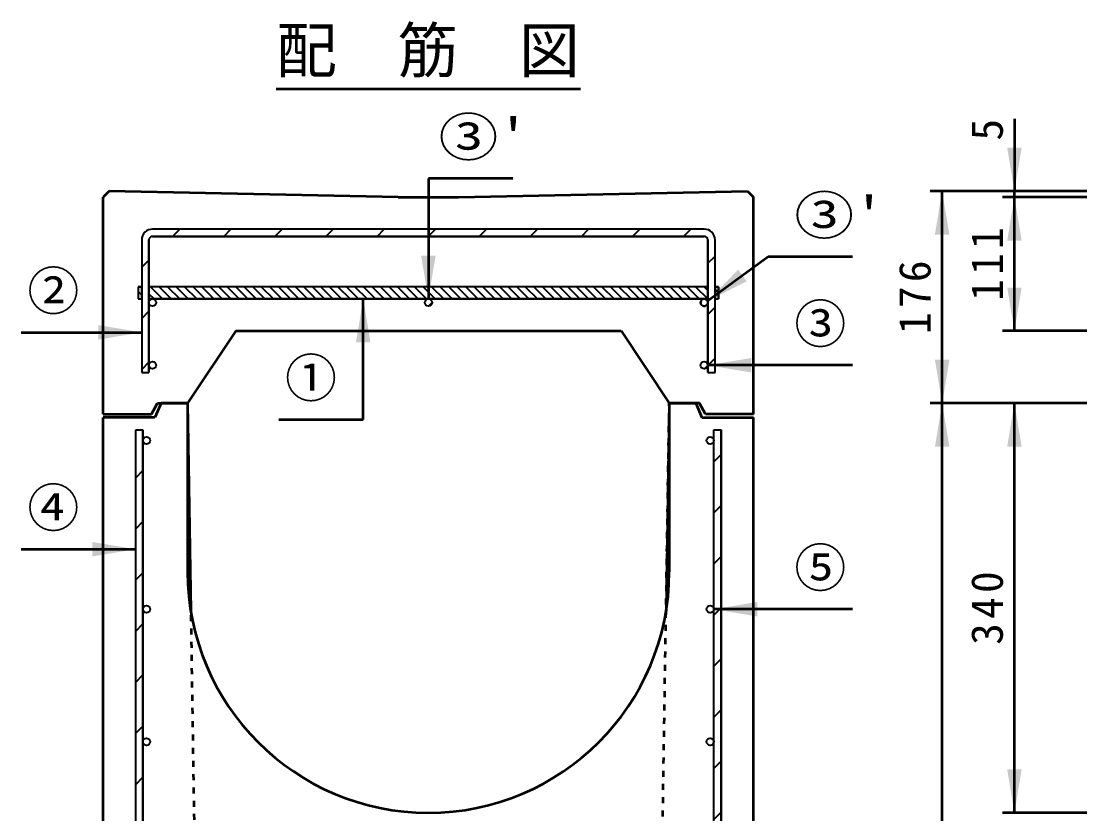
# Model space of a CAD drawing. Units: millimetres, scale not verified. Extents: x 100 to 4105, y 100 to 2870.
# Drawn here: x 1060 to 1944, y 870 to 1527 of the extents above; entities that cross this region are included whole.
import ezdxf
from ezdxf.enums import TextEntityAlignment as Align

# ---------------------------------------------------------------- set-up
doc = ezdxf.new("R2010")
doc.units = ezdxf.units.MM
doc.header["$LTSCALE"] = 5
doc.linetypes.add('USER1', pattern=[2.2, 1, -1.2])
doc.layers.add('V-nasSTD', color=7, linetype='Continuous', lineweight=35)
doc.styles.add('ＭＳ ゴシック', font='')
doc.styles.get('ＭＳ ゴシック').set_extended_font_data('MS Gothic')

msp = doc.modelspace()

# ---------------------------------------------------------------- hatches: boundary and pattern name
at = {"layer": 'V-nasSTD'}
for points in [[(1890.106, 1422.244), (1884.106, 1386.244), (1878.106, 1422.244)], [(1818.106, 1350.244), (1824.106, 1386.244), (1830.106, 1350.244)], [(1878.106, 1345.244), (1884.106, 1381.244), (1890.106, 1345.244)], [(1391.529, 1332.744), (1397.529, 1296.744), (1403.529, 1332.744)], [(1629.242, 1295.024), (1661.855, 1311.409), (1658.316, 1316.254), (1654.778, 1321.1)], [(1890.106, 1306.244), (1884.106, 1270.244), (1878.106, 1306.244)], [(1349.429, 1260.744), (1343.429, 1296.744), (1337.429, 1260.744)], [(1123.529, 1263.05), (1159.529, 1269.05), (1123.529, 1275.05)], [(1665.529, 1235.744), (1629.529, 1241.744), (1665.529, 1247.744)], [(1830.106, 1246.244), (1824.106, 1210.244), (1818.106, 1246.244)], [(1830.106, 1174.244), (1824.106, 1210.244), (1818.106, 1174.244)], [(1878.106, 1174.244), (1884.106, 1210.244), (1890.106, 1174.244)], [(1118.529, 1083.036), (1154.529, 1089.036), (1118.529, 1095.036)], [(1670.529, 1033.244), (1634.529, 1039.244), (1670.529, 1045.244)], [(1890.106, 906.244), (1884.106, 870.244), (1878.106, 906.244)]]:
    msp.add_hatch(color=256, dxfattribs=at).paths.add_polyline_path(points)

# ---------------------------------------------------------------- linework, layer by layer
at = {"layer": 'V-nasSTD', "lineweight": 50}
for p, q in [((1271.126, 1471.244), (1523.932, 1471.244)), ((1884.106, 1446.244), (1884.106, 1386.244)), ((1397.529, 1396.744), (1397.529, 1296.744)), ((1467.529, 1396.744), (1397.529, 1396.744)), ((1132.529, 1386.244), (1127.529, 1381.244)), ((1127.529, 1201.244), (1127.529, 1381.244)), ((1372.529, 1381.244), (1132.529, 1386.244)), ((1372.529, 1381.244), (1422.529, 1381.244)), ((1422.529, 1381.244), (1662.529, 1386.244)), ((1662.529, 1386.244), (1667.529, 1381.244)), ((1667.529, 1201.244), (1667.529, 1381.244)), ((1944.106, 1386.244), (1814.106, 1386.244)), ((1824.106, 1210.244), (1824.106, 1386.244)), ((1944.106, 1381.244), (1874.106, 1381.244)), ((1884.106, 1381.244), (1884.106, 1386.244)), ((1884.106, 1270.244), (1884.106, 1381.244)), ((1679.529, 1331.744), (1629.242, 1295.024)), ((1749.529, 1331.744), (1679.529, 1331.744)), ((1343.429, 1196.744), (1343.429, 1296.744)), ((1059.529, 1269.05), (1159.529, 1269.05)), ((1237.529, 1270.244), (1197.529, 1210.244)), ((1237.529, 1270.244), (1557.529, 1270.244)), ((1557.529, 1270.244), (1597.529, 1210.244)), ((1944.106, 1270.244), (1874.106, 1270.244)), ((1749.529, 1241.744), (1629.529, 1241.744)), ((1167.529, 1201.244), (1172.529, 1210.244)), ((1175.529, 1210.244), (1170.529, 1198.244)), ((1172.529, 1210.244), (1197.529, 1210.244)), ((1197.529, 1210.244), (1175.529, 1210.244)), ((1197.529, 1210.244), (1197.529, 1070.244)), ((1197.529, 1210.244), (1200.228, 1037.497)), ((1597.529, 1210.244), (1594.83, 1037.497)), ((1622.529, 1210.244), (1597.529, 1210.244)), ((1597.529, 1210.244), (1597.529, 1070.244)), ((1597.529, 1210.244), (1619.529, 1210.244)), ((1619.529, 1210.244), (1624.529, 1198.244)), ((1627.529, 1201.244), (1622.529, 1210.244)), ((1944.106, 1210.244), (1814.106, 1210.244)), ((1824.106, 470.244), (1824.106, 1210.244)), ((1884.106, 870.244), (1884.106, 1210.244)), ((1127.529, 1201.244), (1167.529, 1201.244)), ((1170.529, 1198.244), (1127.529, 1198.244)), ((1127.529, 470.244), (1127.529, 1198.244)), ((1273.429, 1196.744), (1343.429, 1196.744)), ((1624.529, 1198.244), (1667.529, 1198.244)), ((1667.529, 1201.244), (1627.529, 1201.244)), ((1667.529, 470.244), (1667.529, 1198.244)), ((1059.529, 1089.036), (1154.529, 1089.036)), ((1749.529, 1039.244), (1634.529, 1039.244)), ((1944.106, 870.244), (1874.106, 870.244))]:
    msp.add_line(p, q, dxfattribs=at)
at = {"layer": 'V-nasSTD'}
for p, q in [((1626.529, 1354.744), (1168.529, 1354.744)), ((1626.529, 1354.744), (1168.529, 1354.744)), ((1185.167, 1348.744), (1191.167, 1354.744)), ((1227.594, 1348.744), (1233.594, 1354.744)), ((1270.02, 1348.744), (1276.02, 1354.744)), ((1312.447, 1348.744), (1318.447, 1354.744)), ((1354.873, 1348.744), (1360.873, 1354.744)), ((1397.299, 1348.744), (1403.299, 1354.744)), ((1439.726, 1348.744), (1445.726, 1354.744)), ((1482.152, 1348.744), (1488.152, 1354.744)), ((1524.579, 1348.744), (1530.579, 1354.744)), ((1567.005, 1348.744), (1573.005, 1354.744)), ((1609.432, 1348.744), (1615.432, 1354.744)), ((1159.529, 1345.744), (1159.529, 1235.744)), ((1159.529, 1345.744), (1159.529, 1306.744)), ((1165.529, 1345.744), (1165.529, 1235.744)), ((1165.529, 1306.744), (1165.529, 1345.744)), ((1626.529, 1348.744), (1168.529, 1348.744)), ((1168.529, 1348.744), (1626.529, 1348.744)), ((1629.529, 1235.744), (1629.529, 1345.744)), ((1629.529, 1345.744), (1629.529, 1306.744)), ((1635.529, 1235.744), (1635.529, 1345.744)), ((1635.529, 1306.744), (1635.529, 1345.744)), ((1159.529, 1323.106), (1165.529, 1329.106)), ((1629.529, 1326.416), (1635.529, 1332.416)), ((1156.529, 1306.744), (1156.529, 1296.744)), ((1156.529, 1306.744), (1159.529, 1306.744)), ((1159.529, 1306.744), (1156.529, 1306.744)), ((1156.529, 1306.744), (1156.529, 1296.744)), ((1156.529, 1302.95), (1159.529, 1299.95)), ((1159.529, 1296.744), (1159.529, 1306.744)), ((1159.529, 1306.744), (1159.529, 1296.744)), ((1629.529, 1306.744), (1165.529, 1306.744)), ((1397.529, 1306.744), (1165.529, 1306.744)), ((1165.529, 1306.744), (1165.529, 1296.744)), ((1165.529, 1296.744), (1165.529, 1306.744)), ((1165.529, 1301.021), (1169.806, 1296.744)), ((1166.877, 1306.744), (1176.877, 1296.744)), ((1173.948, 1306.744), (1183.948, 1296.744)), ((1181.019, 1306.744), (1191.019, 1296.744)), ((1188.09, 1306.744), (1198.09, 1296.744)), ((1195.161, 1306.744), (1205.161, 1296.744)), ((1202.232, 1306.744), (1212.232, 1296.744)), ((1209.303, 1306.744), (1219.303, 1296.744)), ((1216.374, 1306.744), (1226.374, 1296.744)), ((1223.445, 1306.744), (1233.445, 1296.744)), ((1230.516, 1306.744), (1240.516, 1296.744)), ((1237.588, 1306.744), (1247.588, 1296.744)), ((1244.659, 1306.744), (1254.659, 1296.744)), ((1251.73, 1306.744), (1261.73, 1296.744)), ((1258.801, 1306.744), (1268.801, 1296.744)), ((1265.872, 1306.744), (1275.872, 1296.744)), ((1272.943, 1306.744), (1282.943, 1296.744)), ((1280.014, 1306.744), (1290.014, 1296.744)), ((1287.085, 1306.744), (1297.085, 1296.744)), ((1294.156, 1306.744), (1304.156, 1296.744)), ((1301.227, 1306.744), (1311.227, 1296.744)), ((1308.298, 1306.744), (1318.298, 1296.744)), ((1315.369, 1306.744), (1325.369, 1296.744)), ((1322.44, 1306.744), (1332.44, 1296.744)), ((1329.511, 1306.744), (1339.511, 1296.744)), ((1336.582, 1306.744), (1346.582, 1296.744)), ((1343.654, 1306.744), (1353.654, 1296.744)), ((1350.725, 1306.744), (1360.725, 1296.744)), ((1357.796, 1306.744), (1367.796, 1296.744)), ((1364.867, 1306.744), (1374.867, 1296.744)), ((1371.938, 1306.744), (1381.938, 1296.744)), ((1379.009, 1306.744), (1389.009, 1296.744)), ((1386.08, 1306.744), (1396.08, 1296.744)), ((1393.151, 1306.744), (1403.151, 1296.744)), ((1629.529, 1306.744), (1397.529, 1306.744)), ((1400.222, 1306.744), (1410.222, 1296.744)), ((1407.293, 1306.744), (1417.293, 1296.744)), ((1414.364, 1306.744), (1424.364, 1296.744)), ((1421.435, 1306.744), (1431.435, 1296.744)), ((1428.506, 1306.744), (1438.506, 1296.744)), ((1435.577, 1306.744), (1445.577, 1296.744)), ((1442.648, 1306.744), (1452.648, 1296.744)), ((1449.72, 1306.744), (1459.72, 1296.744)), ((1456.791, 1306.744), (1466.791, 1296.744)), ((1463.862, 1306.744), (1473.862, 1296.744)), ((1470.933, 1306.744), (1480.933, 1296.744)), ((1478.004, 1306.744), (1488.004, 1296.744)), ((1485.075, 1306.744), (1495.075, 1296.744)), ((1492.146, 1306.744), (1502.146, 1296.744)), ((1499.217, 1306.744), (1509.217, 1296.744)), ((1506.288, 1306.744), (1516.288, 1296.744)), ((1513.359, 1306.744), (1523.359, 1296.744)), ((1520.43, 1306.744), (1530.43, 1296.744)), ((1527.501, 1306.744), (1537.501, 1296.744)), ((1534.572, 1306.744), (1544.572, 1296.744)), ((1541.643, 1306.744), (1551.643, 1296.744)), ((1548.715, 1306.744), (1558.715, 1296.744)), ((1555.786, 1306.744), (1565.786, 1296.744)), ((1562.857, 1306.744), (1572.857, 1296.744)), ((1569.928, 1306.744), (1579.928, 1296.744)), ((1576.999, 1306.744), (1586.999, 1296.744)), ((1584.07, 1306.744), (1594.07, 1296.744)), ((1591.141, 1306.744), (1601.141, 1296.744)), ((1598.212, 1306.744), (1608.212, 1296.744)), ((1605.283, 1306.744), (1615.283, 1296.744)), ((1612.354, 1306.744), (1622.354, 1296.744)), ((1619.425, 1306.744), (1629.425, 1296.744)), ((1626.496, 1306.744), (1629.529, 1303.711)), ((1629.529, 1296.744), (1629.529, 1306.744)), ((1629.529, 1306.744), (1629.529, 1296.744)), ((1635.529, 1306.744), (1638.529, 1306.744)), ((1638.529, 1306.744), (1635.529, 1306.744)), ((1635.529, 1306.744), (1635.529, 1296.744)), ((1635.529, 1296.744), (1635.529, 1306.744)), ((1635.529, 1304.783), (1638.529, 1301.783)), ((1638.529, 1306.744), (1638.529, 1296.744)), ((1638.529, 1296.744), (1638.529, 1306.744)), ((1156.529, 1296.744), (1159.529, 1296.744)), ((1156.529, 1296.744), (1159.529, 1296.744)), ((1159.529, 1296.744), (1159.529, 1235.744)), ((1629.529, 1296.744), (1165.529, 1296.744)), ((1165.529, 1293.744), (1165.529, 1296.744)), ((1165.529, 1296.744), (1168.529, 1296.744)), ((1165.529, 1296.744), (1168.529, 1296.744)), ((1165.529, 1293.744), (1165.529, 1296.744)), ((1165.529, 1241.744), (1165.529, 1293.744)), ((1168.529, 1296.744), (1626.529, 1296.744)), ((1169.954, 1291.104), (1171.169, 1292.32)), ((1397.733, 1290.751), (1400.522, 1293.541)), ((1626.529, 1296.744), (1629.529, 1296.744)), ((1626.529, 1296.744), (1629.529, 1296.744)), ((1629.529, 1296.744), (1629.529, 1293.744)), ((1629.529, 1296.744), (1629.529, 1293.744)), ((1629.529, 1293.744), (1629.529, 1241.744)), ((1635.529, 1297.711), (1636.496, 1296.744)), ((1635.529, 1296.744), (1638.529, 1296.744)), ((1635.529, 1296.744), (1638.529, 1296.744)), ((1635.529, 1235.744), (1635.529, 1296.744)), ((1159.529, 1280.68), (1165.529, 1286.68)), ((1629.529, 1283.989), (1635.529, 1289.989)), ((1629.529, 1241.563), (1635.529, 1247.563)), ((1159.529, 1238.253), (1165.529, 1244.253)), ((1165.529, 1235.744), (1165.529, 1241.744)), ((1626.717, 1238.75), (1629.523, 1241.557)), ((1629.529, 1241.744), (1629.529, 1235.744)), ((1159.529, 1235.744), (1165.529, 1235.744)), ((1159.529, 1235.744), (1165.529, 1235.744)), ((1629.529, 1235.744), (1635.529, 1235.744)), ((1629.529, 1235.744), (1635.529, 1235.744)), ((1154.529, 1188.244), (1160.529, 1188.244)), ((1154.529, 504.244), (1154.529, 1188.244)), ((1154.529, 816.244), (1154.529, 1188.244)), ((1154.529, 1188.244), (1160.529, 1188.244)), ((1160.529, 504.244), (1160.529, 1188.244)), ((1160.529, 1188.244), (1160.529, 1179.244)), ((1634.529, 1188.244), (1640.529, 1188.244)), ((1634.529, 504.244), (1634.529, 1188.244)), ((1634.529, 1179.244), (1634.529, 1188.244)), ((1634.529, 1188.244), (1640.529, 1188.244)), ((1640.529, 504.244), (1640.529, 1188.244)), ((1640.529, 1188.244), (1640.529, 816.244)), ((1160.529, 1179.244), (1160.529, 1039.244)), ((1634.529, 1039.244), (1634.529, 1179.244)), ((1634.529, 1161.71), (1640.529, 1167.71)), ((1154.529, 1148.4), (1160.529, 1154.4)), ((1634.529, 1119.284), (1640.529, 1125.284)), ((1154.529, 1105.974), (1160.529, 1111.974)), ((1634.529, 1076.857), (1640.529, 1082.857)), ((1154.529, 1063.548), (1160.529, 1069.548)), ((1160.529, 1039.244), (1160.529, 929.244)), ((1634.529, 1034.431), (1640.529, 1040.431)), ((1634.529, 929.244), (1634.529, 1039.244)), ((1154.529, 1021.121), (1160.529, 1027.121)), ((1634.529, 992.004), (1640.529, 998.004)), ((1154.529, 978.695), (1160.529, 984.695)), ((1634.529, 949.578), (1640.529, 955.578)), ((1154.529, 936.268), (1160.529, 942.268)), ((1160.529, 929.244), (1160.529, 819.244)), ((1634.529, 819.244), (1634.529, 929.244)), ((1634.529, 907.151), (1640.529, 913.151)), ((1154.529, 893.842), (1160.529, 899.842)), ((1634.529, 864.725), (1640.529, 870.725))]:
    msp.add_line(p, q, dxfattribs=at)
at = {"layer": 'V-nasSTD', "linetype": 'USER1', "lineweight": 50}
for p, q in [((1197.529, 1210.244), (1207.529, 570.244)), ((1587.529, 570.244), (1597.529, 1210.244))]:
    msp.add_line(p, q, dxfattribs=at)
at = {"layer": 'V-nasSTD'}
for centre in [(1168.529, 1293.744), (1168.529, 1293.744), (1397.529, 1293.744), (1397.529, 1293.744), (1626.529, 1293.744), (1626.529, 1293.744), (1168.529, 1241.744), (1168.529, 1241.744), (1626.529, 1241.744), (1626.529, 1241.744), (1163.529, 1179.244), (1163.529, 1179.244), (1631.529, 1179.244), (1631.529, 1179.244), (1163.529, 1039.244), (1163.529, 1039.244), (1631.529, 1039.244), (1631.529, 1039.244), (1163.529, 929.244), (1163.529, 929.244), (1631.529, 929.244), (1631.529, 929.244)]:
    msp.add_circle(centre, 3, dxfattribs=at)
for centre, radius, start, end in [((1168.529, 1345.744), 9, 90, 180), ((1168.529, 1345.744), 9, 90, 180), ((1626.529, 1345.744), 9, 0, 90), ((1626.529, 1345.744), 9, 0, 90), ((1168.529, 1345.744), 3, 90, 180), ((1168.529, 1345.744), 3, 90, 180), ((1626.529, 1345.744), 3, 0, 90), ((1626.529, 1345.744), 3, 0, 90), ((1626.529, 1293.744), 3, 90, 207.36074), ((1626.529, 1293.744), 3, 90, 207.36074), ((1626.529, 1293.744), 3, 207.36074, 0), ((1626.529, 1293.744), 3, 0, 90)]:
    msp.add_arc(centre, radius, start, end, dxfattribs=at)
at = {"layer": 'V-nasSTD', "lineweight": 50}
for start, end in [(180, 270), (270, 0)]:
    msp.add_arc((1397.529, 1070.244), 200, start, end, dxfattribs=at)

# ---------------------------------------------------------------- texts
at = {"layer": 'V-nasSTD', "style": 'ＭＳ ゴシック'}
for s, height, p in [('配\u3000筋\u3000図', 36.95, (1271.126, 1521.644)), ('②', 31.67, (1064.529, 1319.25)), ('③', 31.67, (1701.329, 1291.944)), ('①', 31.67, (1278.429, 1246.944)), ('④', 31.67, (1064.529, 1139.236)), ('⑤', 31.67, (1701.329, 1089.444))]:
    msp.add_text(s, height=height, dxfattribs=at).set_placement(p, align=Align.TOP_LEFT)
at = {"layer": 'V-nasSTD', "style": 'ＭＳ ゴシック', "width": 1.15}
for p in [(1405.929, 1446.944), (1701.329, 1381.944)]:
    msp.add_text("③'", height=31.67, dxfattribs=at).set_placement(p, align=Align.TOP_LEFT)
at = {"layer": 'V-nasSTD', "style": 'ＭＳ ゴシック'}
msp.add_text('5', height=26.39, rotation=90, dxfattribs=at).set_placement((1848.106, 1428.244), align=Align.TOP_LEFT)
at = {"layer": 'V-nasSTD', "char_height": 26.39, "attachment_point": 1, "rotation": 90, "style": 'ＭＳ ゴシック'}
for s, insert in [('\\T1.2;111', (1848.106, 1295.144)), ('\\T1.2;176', (1788.106, 1267.644)), ('\\T1.2;340', (1848.106, 1009.644))]:
    msp.add_mtext(s, dxfattribs=dict(at, insert=insert))

doc.saveas('drawing.dxf')
